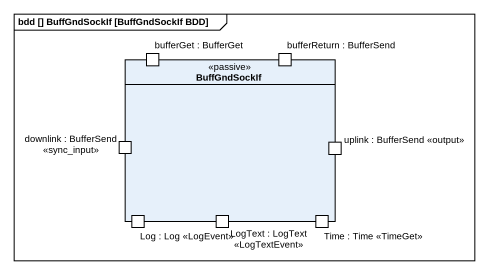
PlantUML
@startuml
mainframe bdd [] BuffGndSockIf [BuffGndSockIf BDD]
rectangle BuffGndSockIf <<passive>> {
  port "bufferGet : BufferGet" as bufferGet_BufferGet
  port "bufferReturn : BufferSend" as bufferReturn_BufferSend
  port "downlink : BufferSend <<sync_input>>" as downlink_BufferSend_sync
  port "uplink : BufferSend <<output>>" as uplink_BufferSend_output
  port "Log : Log <<LogEvent>>" as Log_Log_LogEvent
  port "LogText : LogText <<LogTextEvent>>" as LogText_LogText_LogTextEvent
  port "Time : Time <<TimeGet>>" as Time_Time_TimeGet
}
@enduml
